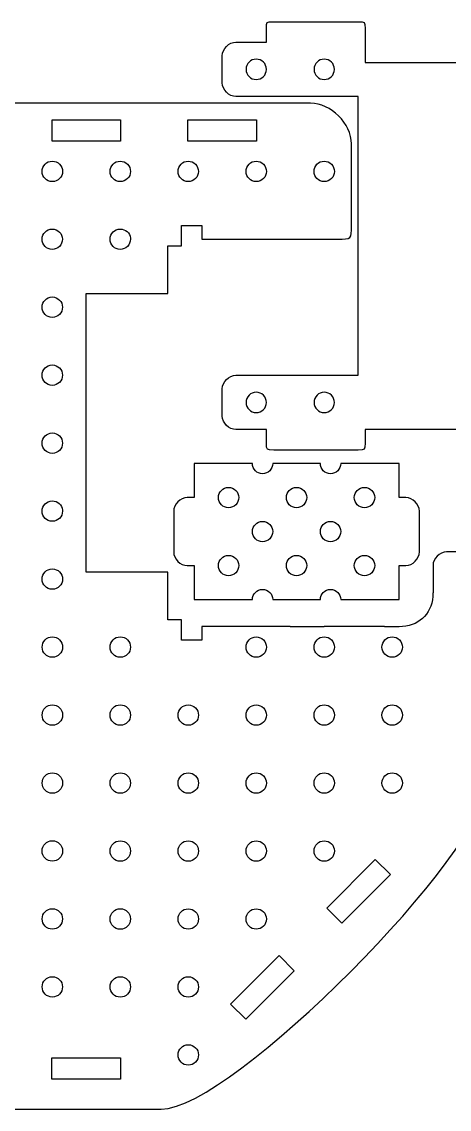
# Model space of a CAD drawing. Extents: x 4 to 302, y -74 to 86.
# Drawn here: x 114 to 176.9, y -74 to 86 of the extents above; entities that cross this region are included whole.
import ezdxf

# ---------------------------------------------------------------- set-up
doc = ezdxf.new("R2010")
doc.units = 0
doc.layers.add('Opaque', color=7, linetype='CONTINUOUS')

msp = doc.modelspace()

# ---------------------------------------------------------------- linework, layer by layer
at = {"layer": 'Opaque', "color": 7}
for p, q in [((149.977433, 82.976754), (149.977433, 84.976552)), ((150.977346, 85.977002), (163.478323, 85.977002)), ((164.478236, 84.977117), (164.478236, 79.977042)), ((145.478415, 82.976754), (149.977433, 82.976754)), ((143.478052, 76.976794), (143.478052, 80.976955)), ((149.978533, 78.976593), (149.978533, 78.976593)), ((159.978118, 78.976593), (159.978118, 78.976593)), ((164.478236, 79.977042), (180.127797, 79.977042)), ((156.477801, 73.985899), (30.476585, 73.985899)), ((163.478351, 74.976967), (145.478415, 74.976967)), ((163.478351, 33.977021), (163.478351, 74.976967)), ((118.426936, 71.561085), (128.52685, 71.561085)), ((118.426936, 68.41089), (118.426936, 71.561085)), ((118.426936, 71.561085), (118.426936, 71.561085)), ((128.52685, 71.561085), (128.52685, 68.41089)), ((138.42667, 71.561085), (148.526613, 71.561085)), ((138.42667, 68.41089), (138.42667, 71.561085)), ((138.42667, 71.561085), (138.42667, 71.561085)), ((148.526613, 71.561085), (148.526613, 68.41089)), ((128.52685, 68.41089), (118.426936, 68.41089)), ((148.526613, 68.41089), (138.42667, 68.41089)), ((162.477224, 55.989821), (162.477224, 68.003558)), ((118.471047, 65.470642), (118.471047, 65.470642)), ((128.470632, 65.470642), (128.470632, 65.470642)), ((138.475184, 65.470642), (138.475184, 65.470642)), ((148.475333, 65.470642), (148.475333, 65.470642)), ((158.47108, 65.470642), (158.47108, 65.470642)), ((118.462213, 55.476504), (118.462213, 55.476504)), ((128.467866, 55.487031), (128.467866, 55.487031)), ((137.476851, 53.987807), (137.476851, 55.989821)), ((137.476851, 55.989821), (140.477127, 55.989821)), ((140.477127, 55.989821), (140.477127, 53.989461)), ((135.477052, 45.988021), (135.477052, 52.989556)), ((135.477052, 52.989556), (137.476851, 52.989556)), ((137.476851, 52.989556), (137.476851, 53.987807)), ((140.477127, 53.989461), (160.469157, 53.989461)), ((118.468281, 45.485727), (118.468281, 45.485727)), ((123.477076, 45.988021), (123.477076, 45.989714)), ((123.477076, 45.989714), (128.477151, 45.989714)), ((123.477076, 4.988075), (123.477076, 45.988021)), ((128.477151, 45.989714), (128.477151, 45.988021)), ((128.477151, 45.988021), (135.477052, 45.988021)), ((118.468281, 35.483309), (118.468281, 35.483309)), ((145.478415, 33.977021), (163.478351, 33.977021)), ((143.478052, 27.977061), (143.478052, 31.976658)), ((149.978533, 29.976295), (149.978533, 29.976295)), ((159.978118, 29.976295), (159.978118, 29.976295)), ((149.977997, 25.976699), (145.478415, 25.976699)), ((149.977997, 23.976872), (149.977997, 25.976699)), ((180.128362, 25.976699), (164.478772, 25.976699)), ((164.478772, 25.976699), (164.478772, 23.976336)), ((118.472684, 25.482516), (118.472684, 25.482516)), ((163.478887, 22.976422), (151.069407, 22.976422)), ((147.902676, 20.976927), (139.327975, 20.976927)), ((139.327975, 20.976927), (139.327975, 15.970249)), ((157.903926, 20.976927), (150.901287, 20.976927)), ((169.47944, 20.976927), (160.902537, 20.976927)), ((169.47944, 15.970785), (169.47944, 20.976927)), ((118.471047, 15.482855), (118.471047, 15.482855)), ((139.327975, 15.970249), (138.328061, 15.973635)), ((145.900648, 15.975837), (145.900648, 15.975837)), ((155.901898, 15.975837), (155.901898, 15.975837)), ((165.903148, 15.975837), (165.903148, 15.975837)), ((170.478252, 15.974171), (169.47944, 15.970785)), ((136.327698, 13.973272), (136.327698, 7.973284)), ((172.478051, 7.975514), (172.478051, 13.975502)), ((172.478051, 13.975502), (172.478051, 13.974373)), ((150.901287, 10.975197), (150.901287, 10.975197)), ((160.902537, 10.975197), (160.902537, 10.975197)), ((180.478853, 7.983999), (176.478692, 7.983999)), ((118.469946, 5.489877), (118.469946, 5.489877)), ((135.477052, 4.988075), (123.477076, 4.988075)), ((135.477052, -2.010156), (135.477052, 4.988075)), ((138.328061, 5.973485), (139.327975, 5.968969)), ((139.327975, 5.968969), (139.327975, 0.977163)), ((145.900648, 5.974585), (145.900648, 5.974585)), ((155.901898, 5.974585), (155.901898, 5.974585)), ((165.903148, 5.974585), (165.903148, 5.974585)), ((169.47944, 5.971791), (170.478252, 5.975178)), ((169.47944, 0.979986), (169.47944, 5.971791)), ((174.47943, 6.001278), (174.47943, 1.984573)), ((174.476608, 1.945437), (174.476608, 1.916774)), ((139.327975, 0.977163), (141.402731, 0.977163)), ((141.402731, 0.977163), (141.402731, 0.977163)), ((141.402731, 0.977163), (147.903212, 0.977163)), ((150.901823, 0.977163), (157.904462, 0.977163)), ((160.903073, 0.977163), (166.403105, 0.977163)), ((166.403105, 0.977163), (166.403105, 0.979986)), ((166.403105, 0.979986), (169.47944, 0.979986)), ((137.476851, -2.010156), (135.477052, -2.010156)), ((137.476851, -5.010418), (137.476851, -2.010156)), ((144.476724, -3.009443), (140.477127, -3.009443)), ((140.477127, -3.009443), (140.477127, -3.012265)), ((140.477127, -3.012265), (140.477127, -5.010418)), ((147.363462, -3.009443), (144.476724, -3.009443)), ((149.583733, -3.009443), (147.363462, -3.009443)), ((152.477075, -3.009443), (149.583733, -3.009443)), ((153.476988, -3.009443), (152.477075, -3.009443)), ((153.476988, -3.012265), (153.476988, -3.009443)), ((158.477063, -3.012265), (153.476988, -3.012265)), ((167.32075, -3.009443), (158.477063, -3.009443)), ((158.477063, -3.009443), (158.477063, -3.012265)), ((168.353176, -3.016047), (167.477835, -3.016047)), ((169.478198, -3.021014), (168.353176, -3.016047)), ((118.473784, -4.511943), (118.473784, -4.511943)), ((128.473398, -4.511943), (128.473398, -4.511943)), ((148.478099, -4.516346), (148.478099, -4.516346)), ((158.473817, -4.511943), (158.473817, -4.511943)), ((168.473967, -4.511943), (168.473967, -4.511943)), ((140.477127, -5.010418), (137.476851, -5.010418)), ((118.473784, -14.511683), (118.473784, -14.511683)), ((128.473398, -14.511683), (128.473398, -14.511683)), ((138.47795, -14.516114), (138.47795, -14.516114)), ((148.478099, -14.516114), (148.478099, -14.516114)), ((158.473817, -14.511683), (158.473817, -14.511683)), ((168.473967, -14.511683), (168.473967, -14.511683)), ((118.473784, -24.511327), (118.473784, -24.511327)), ((128.473398, -24.511327), (128.473398, -24.511327)), ((138.47795, -24.515758), (138.47795, -24.515758)), ((148.478099, -24.515758), (148.478099, -24.515758)), ((158.473817, -24.511327), (158.473817, -24.511327)), ((168.473967, -24.511327), (168.473967, -24.511327)), ((118.472684, -34.510396), (118.472684, -34.510396)), ((128.473398, -34.512089), (128.473398, -34.512089)), ((138.47795, -34.516605), (138.47795, -34.516605)), ((148.478099, -34.512089), (148.478099, -34.512089)), ((158.478248, -34.512089), (158.478248, -34.512089)), ((158.835429, -44.399897), (165.976977, -37.257798)), ((165.976977, -37.257798), (168.204444, -39.48526)), ((165.976977, -37.257798), (165.976977, -37.257798)), ((168.204444, -39.48526), (161.062896, -46.627359)), ((118.477651, -44.509577), (118.477651, -44.509577)), ((128.473398, -44.512964), (128.473398, -44.512964)), ((138.47795, -44.515786), (138.47795, -44.515786)), ((148.478099, -44.515786), (148.478099, -44.515786)), ((161.062896, -46.627359), (158.835429, -44.399897)), ((144.693442, -58.54091), (151.834991, -51.399364)), ((151.834991, -51.399364), (154.062458, -53.626825)), ((151.834991, -51.399364), (151.834991, -51.399364)), ((154.062458, -53.626825), (146.92091, -60.768921)), ((118.477086, -54.50987), (118.477086, -54.50987)), ((128.473398, -54.510435), (128.473398, -54.510435)), ((138.47795, -54.515938), (138.47795, -54.515938)), ((146.92091, -60.768921), (144.693442, -58.54091)), ((138.47795, -64.516085), (138.47795, -64.516085)), ((118.398262, -66.436519), (128.498205, -66.436519)), ((118.398262, -69.586715), (118.398262, -66.436519)), ((118.398262, -66.436519), (118.398262, -66.436519)), ((128.498205, -66.436519), (128.498205, -69.586715)), ((128.498205, -69.586715), (118.398262, -69.586715)), ((93.477814, -74.004308), (134.486565, -74.004308))]:
    msp.add_line(p, q, dxfattribs=at)
for points in [[(149.977433, 84.976552), (149.977433, 85.97655), (149.977348, 85.97703), (150.977346, 85.977002)], [(163.478323, 85.977002), (164.478349, 85.976974), (164.452187, 85.976776), (164.478236, 84.977117)], [(143.478052, 80.976955), (143.478052, 81.976953), (144.478417, 82.976726), (145.478415, 82.976754)], [(148.478127, 80.476434), (147.649805, 80.47635), (146.97837, 79.804915), (146.978285, 78.976593)], [(149.978533, 78.976593), (149.978449, 79.805112), (149.306647, 80.47666), (148.478127, 80.476434)], [(158.478276, 80.476434), (157.649954, 80.47635), (156.978491, 79.804915), (156.978406, 78.976593)], [(159.978118, 78.976593), (159.978034, 79.804915), (159.306542, 80.47635), (158.478276, 80.476434)], [(146.978285, 78.976593), (146.97837, 78.14827), (147.649805, 77.476807), (148.478127, 77.476723)], [(148.478127, 77.476723), (149.306647, 77.476497), (149.978449, 78.148045), (149.978533, 78.976593)], [(156.978406, 78.976593), (156.978463, 78.14827), (157.649954, 77.476807), (158.478276, 77.476723)], [(158.478276, 77.476723), (159.306542, 77.476807), (159.978062, 78.14827), (159.978118, 78.976593)], [(145.478415, 74.976967), (144.478417, 74.976996), (143.478052, 75.976796), (143.478052, 76.976794)], [(162.477224, 68.003558), (162.465371, 70.997693), (159.471783, 73.98595), (156.477801, 73.985899)], [(116.971741, 63.962517), (116.971713, 64.790924), (117.642612, 65.470642), (118.471047, 65.470642)], [(118.471047, 65.470642), (119.299454, 65.470642), (119.979158, 64.790924), (119.979158, 63.962517)], [(126.971326, 63.962517), (126.971326, 64.790924), (127.642225, 65.470642), (128.470632, 65.470642)], [(128.470632, 65.470642), (129.299039, 65.470642), (129.978743, 64.790924), (129.978743, 63.962517)], [(136.975878, 63.962517), (136.975878, 64.790868), (137.64672, 65.470642), (138.475184, 65.470642)], [(138.475184, 65.470642), (139.303591, 65.470642), (139.974489, 64.790924), (139.974489, 63.962517)], [(146.976028, 63.962517), (146.976028, 64.790868), (147.646926, 65.470642), (148.475333, 65.470642)], [(148.475333, 65.470642), (149.303768, 65.470642), (149.974639, 64.790924), (149.974639, 63.962517)], [(156.971774, 63.962517), (156.971746, 64.790924), (157.642645, 65.470642), (158.47108, 65.470642)], [(158.47108, 65.470642), (159.299487, 65.470642), (159.979191, 64.790924), (159.979191, 63.962517)], [(118.471047, 62.463212), (117.642612, 62.463212), (116.971741, 63.134082), (116.971741, 63.962517)], [(119.979158, 63.962517), (119.979158, 63.134082), (119.299454, 62.463212), (118.471047, 62.463212)], [(128.470632, 62.463212), (127.642225, 62.463212), (126.971326, 63.134082), (126.971326, 63.962517)], [(129.978743, 63.962517), (129.978743, 63.134082), (129.299039, 62.463212), (128.470632, 62.463212)], [(138.475184, 62.463212), (137.64672, 62.463212), (136.975878, 63.134026), (136.975878, 63.962517)], [(139.974489, 63.962517), (139.974489, 63.134026), (139.303591, 62.463212), (138.475184, 62.463212)], [(148.475333, 62.463212), (147.646926, 62.463212), (146.976028, 63.134026), (146.976028, 63.962517)], [(149.974639, 63.962517), (149.974639, 63.134026), (149.303768, 62.463212), (148.475333, 62.463212)], [(158.47108, 62.463212), (157.642645, 62.463212), (156.971774, 63.134082), (156.971774, 63.962517)], [(159.979191, 63.962517), (159.979191, 63.134082), (159.299487, 62.463212), (158.47108, 62.463212)], [(116.962908, 53.977199), (116.962908, 54.805634), (117.633778, 55.476504), (118.462213, 55.476504)], [(118.462213, 55.476504), (119.290677, 55.476504), (119.961547, 54.805634), (119.961519, 53.977199)], [(126.96856, 53.987725), (126.96856, 54.816161), (127.639374, 55.487031), (128.467866, 55.487031)], [(128.467866, 55.487031), (129.244485, 55.487031), (129.890492, 54.902775), (129.967172, 54.146475)], [(160.469157, 53.989461), (162.477224, 53.989695), (162.477224, 53.989743), (162.477224, 55.989821)], [(118.462213, 52.477893), (117.633835, 52.477893), (116.962936, 53.148789), (116.962908, 53.977199)], [(119.961519, 53.977199), (119.961519, 53.148789), (119.290733, 52.477893), (118.462213, 52.477893)], [(128.467866, 52.4796), (127.639374, 52.4796), (126.968532, 53.159287), (126.96856, 53.987725)], [(129.967172, 53.987725), (129.967172, 53.159287), (129.296245, 52.4796), (128.467866, 52.4796)], [(129.967172, 54.146475), (129.972252, 54.096042), (129.967172, 54.039513), (129.967172, 53.987725)], [(116.968976, 43.977602), (116.968976, 44.806037), (117.639761, 45.485727), (118.468281, 45.485727)], [(118.468281, 45.485727), (119.296688, 45.485727), (119.976392, 44.806037), (119.976392, 43.977602)], [(118.468281, 42.478297), (117.639761, 42.478297), (116.968976, 43.149195), (116.968976, 43.977602)], [(119.976392, 43.977602), (119.976392, 43.149195), (119.296688, 42.478297), (118.468281, 42.478297)], [(116.968976, 33.984003), (116.968976, 34.812438), (117.639761, 35.483309), (118.468281, 35.483309)], [(118.468281, 35.483309), (119.296688, 35.483309), (119.976392, 34.812436), (119.976392, 33.984003)], [(118.468281, 32.484698), (117.639761, 32.484698), (116.968976, 33.155571), (116.968976, 33.984003)], [(119.976392, 33.984003), (119.976392, 33.155571), (119.296688, 32.484698), (118.468281, 32.484698)], [(143.478052, 31.976658), (143.478052, 32.976656), (144.478417, 33.980267), (145.478415, 33.977021)], [(148.478127, 31.47673), (147.649579, 31.476617), (146.97806, 30.804815), (146.978285, 29.976295)], [(149.978533, 29.976295), (149.978759, 30.805041), (149.306873, 31.476927), (148.478127, 31.47673)], [(158.478276, 31.47673), (157.649728, 31.476617), (156.978181, 30.804815), (156.978406, 29.976295)], [(159.978118, 29.976295), (159.978344, 30.804815), (159.306768, 31.476617), (158.478276, 31.47673)], [(146.978285, 29.976295), (146.97837, 29.147973), (147.649805, 28.476538), (148.478127, 28.476454)], [(148.478127, 28.476454), (149.306647, 28.476228), (149.978449, 29.147776), (149.978533, 29.976295)], [(156.978406, 29.976295), (156.978463, 29.147973), (157.649954, 28.476538), (158.478276, 28.476454)], [(158.478276, 28.476454), (159.306542, 28.476538), (159.978034, 29.147973), (159.978118, 29.976295)], [(145.478415, 25.976699), (144.478417, 25.976699), (143.478052, 26.977063), (143.478052, 27.977061)], [(116.973378, 23.983211), (116.973378, 24.811646), (117.644333, 25.482516), (118.472684, 25.482516)], [(118.472684, 25.482516), (119.301204, 25.482516), (119.971933, 24.811646), (119.971989, 23.983211)], [(118.472684, 22.483905), (117.64439, 22.483905), (116.973322, 23.154804), (116.973378, 23.983211)], [(119.971989, 23.983211), (119.971989, 23.154804), (119.30126, 22.483905), (118.472684, 22.483905)], [(151.069407, 22.976422), (149.977997, 22.976366), (149.977997, 22.976422), (149.977997, 23.976872)], [(164.478772, 23.976336), (164.478772, 22.976338), (164.478857, 22.976394), (163.478887, 22.976422)], [(147.902676, 20.976927), (147.902676, 20.977097), (147.902676, 20.976927), (147.902676, 20.976927)], [(149.401982, 19.477622), (148.573575, 19.477622), (147.902676, 20.148492), (147.902676, 20.976927)], [(150.901287, 20.976927), (150.901287, 20.148492), (150.230417, 19.477622), (149.401982, 19.477622)], [(150.901287, 20.976927), (150.901287, 20.97673), (150.901287, 20.976927), (150.901287, 20.976927)], [(157.903926, 20.976927), (157.903926, 20.977097), (157.903926, 20.976927), (157.903926, 20.976927)], [(159.403232, 19.477622), (158.574825, 19.477622), (157.903926, 20.148492), (157.903926, 20.976927)], [(160.902537, 20.976927), (160.902537, 20.148492), (160.231667, 19.477622), (159.403232, 19.477622)], [(160.902537, 20.976927), (160.902537, 20.97673), (160.902537, 20.976927), (160.902537, 20.976927)], [(142.902601, 15.975837), (142.902601, 16.8043), (143.573472, 17.475142), (144.401907, 17.475142)], [(144.401907, 17.475142), (145.230286, 17.475142), (145.900648, 16.8043), (145.900648, 15.975837)], [(152.903287, 15.975837), (152.903287, 16.804272), (153.574157, 17.475142), (154.402592, 17.475142)], [(154.402592, 17.475142), (155.230999, 17.475142), (155.901898, 16.8043), (155.901898, 15.975837)], [(162.904537, 15.975837), (162.904537, 16.8043), (163.575407, 17.475142), (164.403842, 17.475142)], [(164.403842, 17.475142), (165.232249, 17.475142), (165.903148, 16.8043), (165.903148, 15.975837)], [(116.971741, 13.983547), (116.971741, 14.811985), (117.642668, 15.482855), (118.471047, 15.482855)], [(118.471047, 15.482855), (119.247694, 15.482855), (119.893616, 14.889779), (119.970352, 14.133478)], [(138.328061, 15.973635), (137.328063, 15.973635), (136.327698, 14.97327), (136.327698, 13.973272)], [(144.401907, 14.476531), (143.573472, 14.476531), (142.902601, 15.147401), (142.902601, 15.975837)], [(145.900648, 15.975837), (145.900648, 15.147401), (145.230286, 14.476531), (144.401907, 14.476531)], [(154.402592, 14.476531), (153.574157, 14.476531), (152.903287, 15.147401), (152.903287, 15.975837)], [(155.901898, 15.975837), (155.901898, 15.14743), (155.230999, 14.476531), (154.402592, 14.476531)], [(164.403842, 14.476531), (163.575407, 14.476531), (162.904537, 15.147401), (162.904537, 15.975837)], [(165.903148, 15.975837), (165.903148, 15.147401), (165.232249, 14.476531), (164.403842, 14.476531)], [(172.478051, 13.974373), (172.478051, 14.974371), (171.47825, 15.974171), (170.478252, 15.974171)], [(118.471047, 12.484242), (117.642668, 12.484242), (116.971741, 13.15514), (116.971741, 13.983547)], [(119.970352, 13.983547), (119.970352, 13.15514), (119.299482, 12.484242), (118.471047, 12.484242)], [(119.970352, 14.133478), (119.975432, 14.083045), (119.970352, 14.035335), (119.970352, 13.983547)], [(147.902676, 10.975197), (147.902676, 11.803633), (148.573575, 12.474475), (149.401982, 12.474503)], [(149.401982, 12.474503), (150.230417, 12.474503), (150.901287, 11.803633), (150.901287, 10.975197)], [(157.903926, 10.975197), (157.903926, 11.803633), (158.574825, 12.474475), (159.403232, 12.474503)], [(159.403232, 12.474503), (160.231667, 12.474503), (160.902537, 11.803633), (160.902537, 10.975197)], [(149.401982, 9.475892), (148.573575, 9.475892), (147.902676, 10.146791), (147.902676, 10.975197)], [(150.901287, 10.975197), (150.901287, 10.146791), (150.230417, 9.475892), (149.401982, 9.475892)], [(159.403232, 9.475892), (158.574825, 9.475892), (157.903926, 10.146791), (157.903926, 10.975197)], [(160.902537, 10.975197), (160.902537, 10.146791), (160.231667, 9.475892), (159.403232, 9.475892)], [(136.327698, 7.973284), (136.327698, 6.973286), (137.328063, 5.973485), (138.328061, 5.973485)], [(142.902601, 5.974585), (142.902601, 6.803022), (143.573472, 7.473892), (144.401907, 7.473892)], [(144.401907, 7.473892), (145.230286, 7.473892), (145.900648, 6.803022), (145.900648, 5.974585)], [(152.903287, 5.974585), (152.903287, 6.802993), (153.574157, 7.473892), (154.402592, 7.473892)], [(154.402592, 7.473892), (155.230999, 7.473892), (155.901898, 6.803022), (155.901898, 5.974585)], [(162.904537, 5.974585), (162.904537, 6.803022), (163.575407, 7.473892), (164.403842, 7.473892)], [(164.403842, 7.473892), (165.232249, 7.473892), (165.903148, 6.803022), (165.903148, 5.974585)], [(170.478252, 5.975178), (171.47825, 5.975178), (172.478051, 6.975516), (172.478051, 7.975514)], [(176.478692, 7.983999), (175.481714, 7.983999), (174.485215, 6.990043), (174.47943, 6.001278)], [(116.970612, 3.990571), (116.970612, 4.819007), (117.641568, 5.489877), (118.469946, 5.489877)], [(118.469946, 5.489877), (119.298353, 5.489877), (119.978057, 4.819007), (119.978057, 3.990571)], [(144.401907, 4.47528), (143.573472, 4.47528), (142.902601, 5.146122), (142.902601, 5.974585)], [(145.900648, 5.974585), (145.900648, 5.146122), (145.230286, 4.47528), (144.401907, 4.47528)], [(154.402592, 4.47528), (153.574157, 4.47528), (152.903287, 5.146122), (152.903287, 5.974585)], [(155.901898, 5.974585), (155.901898, 5.14615), (155.230999, 4.47528), (154.402592, 4.47528)], [(164.403842, 4.47528), (163.575407, 4.47528), (162.904537, 5.146122), (162.904537, 5.974585)], [(165.903148, 5.974585), (165.903148, 5.146122), (165.232249, 4.47528), (164.403842, 4.47528)], [(118.469946, 2.482446), (117.641568, 2.482446), (116.970584, 3.162165), (116.970612, 3.990571)], [(119.978057, 3.990571), (119.978057, 3.162165), (119.298353, 2.482446), (118.469946, 2.482446)], [(147.903212, 0.977163), (147.903212, 1.805599), (148.574111, 2.476441), (149.402518, 2.476469)], [(149.402518, 2.476469), (150.230953, 2.476469), (150.901823, 1.805599), (150.901823, 0.977163)], [(157.904462, 0.977163), (157.904462, 1.805599), (158.575361, 2.476441), (159.403768, 2.476469)], [(159.403768, 2.476469), (160.232203, 2.476469), (160.903073, 1.805599), (160.903073, 0.977163)], [(174.462214, 1.600375), (174.458828, 1.542864), (174.458828, 1.483433), (174.45403, 1.426743)], [(174.476608, 1.916774), (174.476608, 1.80905), (174.467859, 1.705489), (174.462214, 1.600375)], [(174.47943, 1.984573), (174.47943, 1.971252), (174.476608, 1.958721), (174.476608, 1.945437)], [(174.45403, 1.426743), (174.234066, -1.249626), (172.300053, -3.021014), (169.478198, -3.021014)], [(167.477835, -3.016047), (167.424354, -3.016047), (167.37361, -3.010685), (167.32075, -3.009443)], [(116.974479, -6.011249), (116.974479, -5.182814), (117.645378, -4.511943), (118.473784, -4.511943)], [(118.473784, -4.511943), (119.30222, -4.511943), (119.981924, -5.182814), (119.981924, -6.011249)], [(126.974092, -6.011249), (126.974092, -5.182814), (127.644962, -4.511943), (128.473398, -4.511943)], [(128.473398, -4.511943), (129.301804, -4.511943), (129.981565, -5.182814), (129.981508, -6.011249)], [(146.978793, -6.015651), (146.978793, -5.187216), (147.649664, -4.516346), (148.478099, -4.516346)], [(148.478099, -4.516346), (149.306506, -4.516346), (149.977404, -5.187216), (149.977404, -6.015651)], [(156.974512, -6.011249), (156.974512, -5.182814), (157.645382, -4.511943), (158.473817, -4.511943)], [(158.473817, -4.511943), (159.302224, -4.511943), (159.981956, -5.182814), (159.981956, -6.011249)], [(166.974661, -6.011249), (166.974661, -5.182814), (167.645532, -4.511943), (168.473967, -4.511943)], [(168.473967, -4.511943), (169.302374, -4.511943), (169.982106, -5.182814), (169.982106, -6.011249)], [(118.473784, -7.519374), (117.645378, -7.519345), (116.974394, -6.839684), (116.974479, -6.011249)], [(119.981924, -6.011249), (119.981924, -6.839656), (119.302248, -7.519374), (118.473784, -7.519374)], [(128.473398, -7.519374), (127.644962, -7.519345), (126.974064, -6.839684), (126.974092, -6.011249)], [(129.981508, -6.011249), (129.981508, -6.839656), (129.301804, -7.519374), (128.473398, -7.519374)], [(148.478099, -7.514957), (147.649664, -7.514957), (146.978793, -6.84403), (146.978793, -6.015651)], [(149.977404, -6.015651), (149.977404, -6.84403), (149.306506, -7.514957), (148.478099, -7.514957)], [(158.473817, -7.519374), (157.645382, -7.519345), (156.974484, -6.839684), (156.974512, -6.011249)], [(159.981956, -6.011249), (159.981956, -6.839656), (159.302224, -7.519374), (158.473817, -7.519374)], [(168.473967, -7.519374), (167.645532, -7.519345), (166.974633, -6.839684), (166.974661, -6.011249)], [(169.982106, -6.011249), (169.982106, -6.839656), (169.302374, -7.519374), (168.473967, -7.519374)], [(116.974479, -16.010989), (116.974479, -15.182554), (117.645378, -14.511683), (118.473784, -14.511683)], [(118.473784, -14.511683), (119.30222, -14.511683), (119.981924, -15.182554), (119.981924, -16.010989)], [(126.974092, -16.010989), (126.974092, -15.182554), (127.644962, -14.511683), (128.473398, -14.511683)], [(128.473398, -14.511683), (129.301804, -14.511683), (129.981565, -15.182554), (129.981508, -16.010989)], [(136.978644, -16.01542), (136.978644, -15.186985), (137.64943, -14.516114), (138.47795, -14.516114)], [(138.47795, -14.516114), (139.3063, -14.516114), (139.977255, -15.186985), (139.977255, -16.01542)], [(146.978793, -16.01542), (146.978793, -15.186985), (147.649664, -14.516114), (148.478099, -14.516114)], [(148.478099, -14.516114), (149.306506, -14.516114), (149.977404, -15.186985), (149.977404, -16.01542)], [(156.974512, -16.010989), (156.974512, -15.182554), (157.645382, -14.511683), (158.473817, -14.511683)], [(158.473817, -14.511683), (159.302224, -14.511683), (159.981956, -15.182554), (159.981956, -16.010989)], [(166.974661, -16.010989), (166.974661, -15.182554), (167.645532, -14.511683), (168.473967, -14.511683)], [(168.473967, -14.511683), (169.302374, -14.511683), (169.982106, -15.182554), (169.982106, -16.010989)], [(118.473784, -17.519114), (117.645378, -17.519086), (116.974394, -16.839424), (116.974479, -16.010989)], [(119.981924, -16.010989), (119.981924, -16.839396), (119.302248, -17.519114), (118.473784, -17.519114)], [(128.473398, -17.519114), (127.644962, -17.519086), (126.974064, -16.839424), (126.974092, -16.010989)], [(129.981508, -16.010989), (129.981508, -16.839396), (129.301804, -17.519114), (128.473398, -17.519114)], [(138.47795, -17.514725), (137.64943, -17.514725), (136.978644, -16.843798), (136.978644, -16.01542)], [(139.977255, -16.01542), (139.977255, -16.843798), (139.306272, -17.514725), (138.47795, -17.514725)], [(148.478099, -17.514725), (147.649664, -17.514725), (146.978793, -16.843798), (146.978793, -16.01542)], [(149.977404, -16.01542), (149.977404, -16.843798), (149.306506, -17.514725), (148.478099, -17.514725)], [(158.473817, -17.519114), (157.645382, -17.519086), (156.974484, -16.839424), (156.974512, -16.010989)], [(159.981956, -16.010989), (159.981956, -16.839396), (159.302224, -17.519114), (158.473817, -17.519114)], [(168.473967, -17.519114), (167.645532, -17.519086), (166.974633, -16.839424), (166.974661, -16.010989)], [(169.982106, -16.010989), (169.982106, -16.839396), (169.302374, -17.519114), (168.473967, -17.519114)], [(116.974479, -26.010633), (116.974479, -25.182198), (117.645378, -24.511327), (118.473784, -24.511327)], [(118.473784, -24.511327), (119.30222, -24.511327), (119.981924, -25.182198), (119.981924, -26.010633)], [(126.974092, -26.010633), (126.974092, -25.182198), (127.644962, -24.511327), (128.473398, -24.511327)], [(128.473398, -24.511327), (129.301804, -24.511327), (129.981565, -25.182198), (129.981508, -26.010633)], [(136.978644, -26.015064), (136.978644, -25.186629), (137.64943, -24.515758), (138.47795, -24.515758)], [(138.47795, -24.515758), (139.3063, -24.515758), (139.977255, -25.186629), (139.977255, -26.015064)], [(146.978793, -26.015064), (146.978793, -25.186629), (147.649664, -24.515758), (148.478099, -24.515758)], [(148.478099, -24.515758), (149.306506, -24.515758), (149.977404, -25.186629), (149.977404, -26.015064)], [(156.974512, -26.010633), (156.974512, -25.182198), (157.645382, -24.511327), (158.473817, -24.511327)], [(158.473817, -24.511327), (159.302224, -24.511327), (159.981956, -25.182198), (159.981956, -26.010633)], [(166.974661, -26.010633), (166.974661, -25.182198), (167.645532, -24.511327), (168.473967, -24.511327)], [(168.473967, -24.511327), (169.302374, -24.511327), (169.982106, -25.182198), (169.982106, -26.010633)], [(118.473784, -27.518758), (117.645378, -27.51873), (116.974394, -26.839068), (116.974479, -26.010633)], [(119.981924, -26.010633), (119.981924, -26.83904), (119.302248, -27.518758), (118.473784, -27.518758)], [(128.473398, -27.518758), (127.644962, -27.51873), (126.974064, -26.839068), (126.974092, -26.010633)], [(129.981508, -26.010633), (129.981508, -26.83904), (129.301804, -27.518758), (128.473398, -27.518758)], [(134.486565, -74.004308), (144.846802, -74.004308), (182.482716, -36.009487), (182.47868, -26.005587)], [(138.47795, -27.514369), (137.64943, -27.514369), (136.978644, -26.843445), (136.978644, -26.015064)], [(139.977255, -26.015064), (139.977255, -26.843445), (139.306272, -27.514369), (138.47795, -27.514369)], [(148.478099, -27.514369), (147.649664, -27.514369), (146.978793, -26.843445), (146.978793, -26.015064)], [(149.977404, -26.015064), (149.977404, -26.843445), (149.306506, -27.514369), (148.478099, -27.514369)], [(158.473817, -27.518758), (157.645382, -27.51873), (156.974484, -26.839068), (156.974512, -26.010633)], [(159.981956, -26.010633), (159.981956, -26.83904), (159.302224, -27.518758), (158.473817, -27.518758)], [(168.473967, -27.518758), (167.645532, -27.51873), (166.974633, -26.839068), (166.974661, -26.010633)], [(169.982106, -26.010633), (169.982106, -26.83904), (169.302374, -27.518758), (168.473967, -27.518758)], [(116.973378, -36.009701), (116.973378, -35.181266), (117.644277, -34.510396), (118.472684, -34.510396)], [(118.472684, -34.510396), (119.301147, -34.510396), (119.980851, -35.181266), (119.980823, -36.009701)], [(126.974092, -36.011395), (126.974092, -35.182957), (127.644962, -34.512089), (128.473398, -34.512089)], [(128.473398, -34.512089), (129.301804, -34.512089), (129.981565, -35.182957), (129.981508, -36.011395)], [(136.978644, -36.01591), (136.978644, -35.187503), (137.649458, -34.516605), (138.47795, -34.516605)], [(138.47795, -34.516605), (139.3063, -34.516605), (139.977255, -35.187503), (139.977255, -36.01591)], [(146.978793, -36.011395), (146.978793, -35.1829), (147.649692, -34.512089), (148.478099, -34.512089)], [(148.478099, -34.512089), (149.306534, -34.512089), (149.977404, -35.1829), (149.977404, -36.011395)], [(156.978943, -36.011395), (156.978943, -35.1829), (157.649841, -34.512089), (158.478248, -34.512089)], [(158.478248, -34.512089), (159.306683, -34.512089), (159.977554, -35.1829), (159.977554, -36.011395)], [(118.472684, -37.509007), (117.644277, -37.509007), (116.973378, -36.83808), (116.973378, -36.009701)], [(119.980823, -36.009701), (119.980823, -36.83808), (119.301175, -37.509007), (118.472684, -37.509007)], [(128.473398, -37.51952), (127.644962, -37.51952), (126.974064, -36.839799), (126.974092, -36.011395)], [(129.981508, -36.011395), (129.981508, -36.839799), (129.301804, -37.51952), (128.473398, -37.51952)], [(138.47795, -37.515219), (137.649458, -37.515219), (136.978644, -36.844345), (136.978644, -36.01591)], [(139.977255, -36.01591), (139.977255, -36.844345), (139.3063, -37.515219), (138.47795, -37.515219)], [(148.478099, -37.51952), (147.649692, -37.51952), (146.978793, -36.839742), (146.978793, -36.011395)], [(149.977404, -36.011395), (149.977404, -36.839799), (149.306534, -37.51952), (148.478099, -37.51952)], [(158.478248, -37.51952), (157.649841, -37.51952), (156.978943, -36.839742), (156.978943, -36.011395)], [(159.977554, -36.011395), (159.977554, -36.839799), (159.306683, -37.51952), (158.478248, -37.51952)], [(116.977245, -46.009433), (116.977329, -45.180899), (117.649131, -44.509351), (118.477651, -44.509577)], [(118.477651, -44.509577), (119.305973, -44.509648), (119.977408, -45.181108), (119.977493, -46.009433)], [(126.974092, -46.012269), (126.974092, -45.183834), (127.644962, -44.512961), (128.473398, -44.512964)], [(128.473398, -44.512964), (129.301804, -44.512964), (129.981565, -45.183834), (129.981508, -46.012269)], [(136.978644, -46.015092), (136.978644, -45.186656), (137.64943, -44.515786), (138.47795, -44.515786)], [(138.47795, -44.515786), (139.3063, -44.515786), (139.977255, -45.186656), (139.977255, -46.015092)], [(146.978793, -46.015092), (146.978793, -45.186656), (147.649664, -44.515786), (148.478099, -44.515786)], [(148.478099, -44.515786), (149.306506, -44.515786), (149.977404, -45.186656), (149.977404, -46.015092)], [(118.477651, -47.509292), (117.649131, -47.509517), (116.977329, -46.837956), (116.977245, -46.009433)], [(119.977493, -46.009433), (119.977408, -46.837747), (119.305973, -47.509221), (118.477651, -47.509292)], [(128.473398, -47.519844), (127.644962, -47.519847), (126.974064, -46.840673), (126.974092, -46.012269)], [(129.981508, -46.012269), (129.981508, -46.840671), (129.301804, -47.519844), (128.473398, -47.519844)], [(138.47795, -47.514397), (137.64943, -47.514397), (136.978644, -46.84347), (136.978644, -46.015092)], [(139.977255, -46.015092), (139.977255, -46.84347), (139.306272, -47.514397), (138.47795, -47.514397)], [(148.478099, -47.514397), (147.649664, -47.514397), (146.978793, -46.843498), (146.978793, -46.015092)], [(149.977404, -46.015092), (149.977404, -46.843498), (149.306506, -47.514397), (148.478099, -47.514397)], [(116.977781, -56.009176), (116.977781, -55.180659), (117.648651, -54.50987), (118.477086, -54.50987)], [(118.477086, -54.50987), (119.305522, -54.50987), (119.976392, -55.180659), (119.976392, -56.009176)], [(126.974092, -56.00974), (126.974092, -55.181305), (127.644962, -54.510435), (128.473398, -54.510435)], [(128.473398, -54.510435), (129.301804, -54.510435), (129.981565, -55.181305), (129.981508, -56.00974)], [(136.978644, -56.015244), (136.978644, -55.186727), (137.649486, -54.515938), (138.47795, -54.515938)], [(138.47795, -54.515938), (139.306328, -54.515938), (139.977255, -55.186727), (139.977255, -56.015244)], [(118.477086, -57.508481), (117.648651, -57.508481), (116.977781, -56.837586), (116.977781, -56.009176)], [(119.976392, -56.009176), (119.976392, -56.837586), (119.305522, -57.508481), (118.477086, -57.508481)], [(128.473398, -57.517865), (127.644962, -57.517865), (126.974064, -56.838147), (126.974092, -56.00974)], [(129.981508, -56.00974), (129.981508, -56.838147), (129.301804, -57.517865), (128.473398, -57.517865)], [(138.47795, -57.514549), (137.649514, -57.514549), (136.978644, -56.843653), (136.978644, -56.015244)], [(139.977255, -56.015244), (139.977255, -56.843653), (139.306328, -57.514549), (138.47795, -57.514549)], [(136.978644, -66.01539), (136.978644, -65.186955), (137.64943, -64.516085), (138.47795, -64.516085)], [(138.47795, -64.516085), (139.3063, -64.516085), (139.977255, -65.186955), (139.977255, -66.01539)], [(138.47795, -67.514696), (137.64943, -67.514696), (136.978644, -66.843797), (136.978644, -66.01539)], [(139.977255, -66.01539), (139.977255, -66.843797), (139.3063, -67.514696), (138.47795, -67.514696)]]:
    msp.add_open_spline(points, degree=3, dxfattribs=at)

doc.saveas('drawing.dxf')
